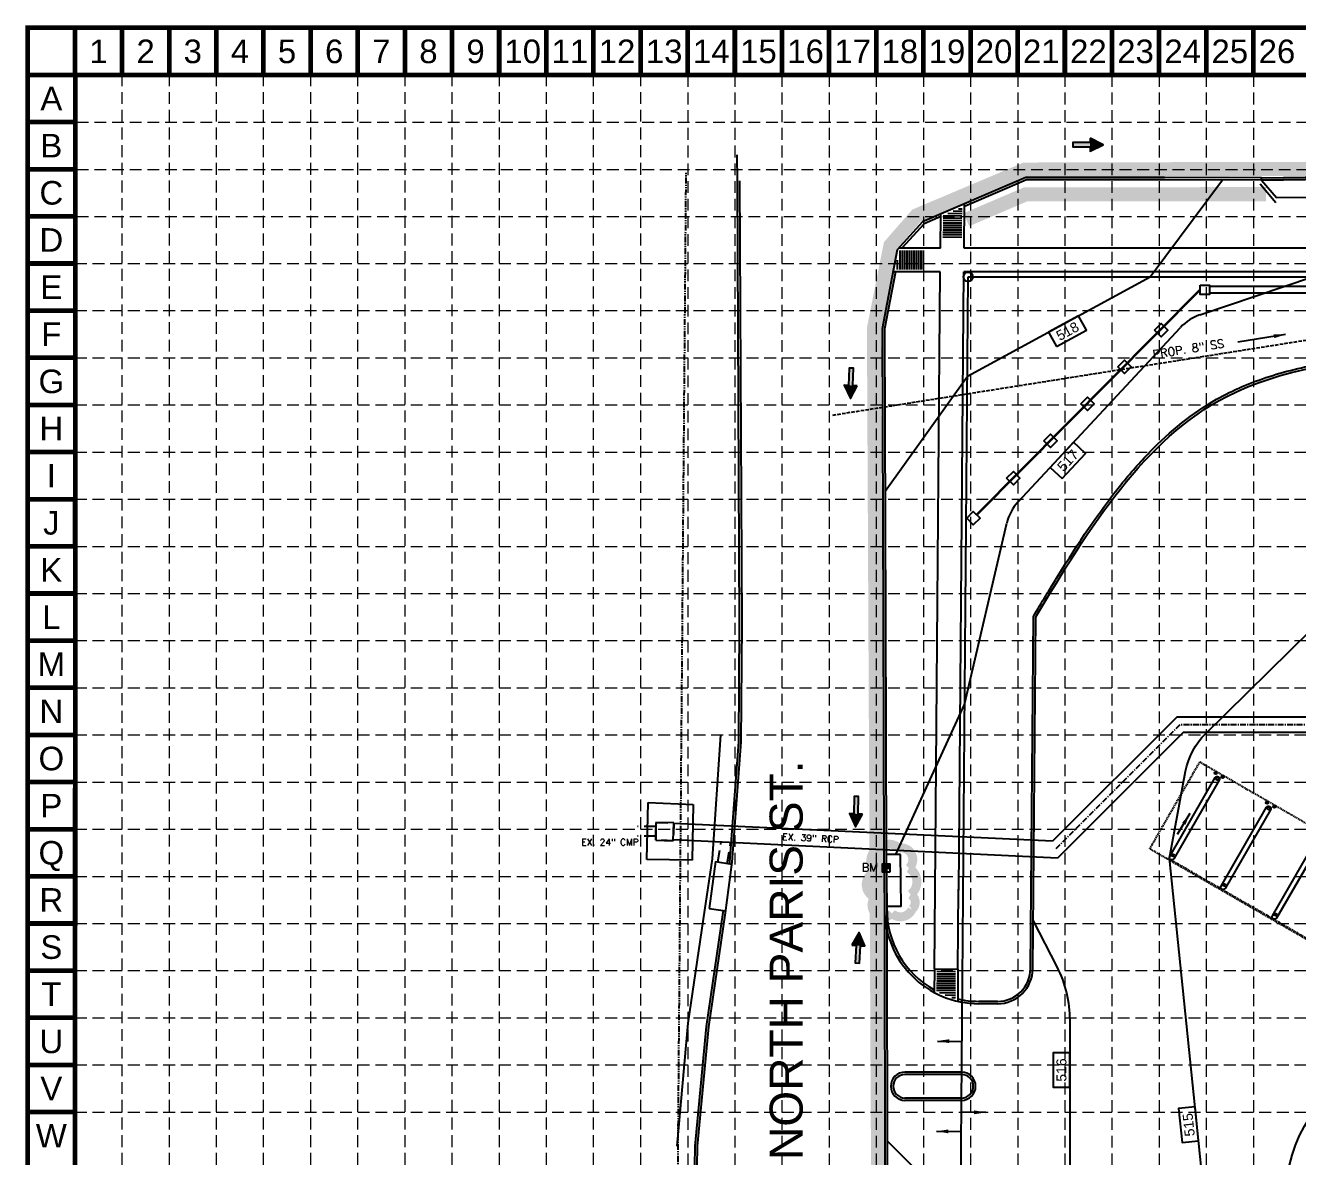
# Model space of a CAD drawing. Header units: inches. Extents: x -9366 to -8725, y -7062 to -6661.
# Drawn here: x -9366.3 to -9096.4, y -6901.1 to -6661.1 of the extents above; entities that cross this region are included whole.
import ezdxf
from ezdxf.enums import TextEntityAlignment as Align

# ---------------------------------------------------------------- set-up
doc = ezdxf.new("R2010")
doc.units = ezdxf.units.IN
doc.header["$MEASUREMENT"] = 0
for name, pattern in [('CENTER', [2, 1.25, -0.25, 0.25, -0.25]), ('DASHED', [0.75, 0.5, -0.25]), ('HIDDEN', [0.375, 0.25, -0.125]), ('MEDDASH', [1, 0.75, -0.25]), ('PHANTOM', [2.5, 1.25, -0.25, 0.25, -0.25, 0.25, -0.25])]:
    doc.linetypes.add(name, pattern=pattern)
for name, color, linetype in [('ADJOINERS', 7, 'PHANTOM'), ('ARROWS', 252, 'Continuous'), ('BASE', 7, 'Continuous'), ('BLDG', 3, 'Continuous'), ('BM', 7, 'Continuous'), ('BOLLARD', 2, 'Continuous'), ('BOUNDARY', 1, 'Continuous'), ('CANOPY', 5, 'HIDDEN'), ('DEMO', 2, 'Continuous'), ('DIVIDE', 2, 'HIDDEN'), ('EC', 7, 'DASHED'), ('ECURB', 2, 'Continuous'), ('ESTRM', 7, 'HIDDEN'), ('ESW', 2, 'Continuous'), ('FLOW', 7, 'Continuous'), ('GRID', 254, 'HIDDEN'), ('LEGEND', 7, 'Continuous'), ('LIMITS OF DISTURBANCE', 1, 'HIDDEN'), ('PCONT', 3, 'Continuous'), ('PCURB', 6, 'Continuous'), ('PSEW', 3, 'MEDDASH'), ('PSTRM', 7, 'Continuous'), ('PSTRMCL', 5, 'CENTER'), ('PSW', 7, 'Continuous'), ('PWALL', 7, 'Continuous'), ('STNAME', 1, 'Continuous')]:
    doc.layers.add(name, color=color, linetype=linetype)
doc.styles.get("Standard").update_dxf_attribs({"font": 'ARIAL.TTF'})
doc.styles.add('TEXT100', font='simplex.shx', dxfattribs={"height": 1.76})
doc.styles.add('TEXT80', font='simplex.shx', dxfattribs={"height": 1.4})
doc.dimstyles.get("Standard").update_dxf_attribs({"dimtxt": 0.18, "dimasz": 0.18, "dimexe": 0.18, "dimexo": 0.0625, "dimgap": 0.09, "dimtad": 0, "dimtih": 1, "dimtoh": 1, "dimdec": 4, "dimzin": 0, "dimdsep": 46, "dimtxsty": 'Standard', "dimcen": 0.09, "dimadec": 0, "dimazin": 0, "dimtfac": 1, "dimtdec": 4, "dimtofl": 0, "dimtmove": 0, "dimatfit": 3, "dimfxl": 0, "dimtolj": 1, "dimtzin": 0, "dimarcsym": 0})

# ---------------------------------------------------------------- blocks, each defined once
blk = doc.blocks.new('BM')
at = {"layer": 'BM'}
for p, q in [((-0.042, 0), (0.042, 0)), ((0, -0.042), (0, 0.042))]:
    blk.add_line(p, q, dxfattribs=at)
blk.add_lwpolyline([(0.042, -0.042), (0.042, 0.042), (-0.042, 0.042), (-0.042, -0.042)], close=True, dxfattribs=at)
for points in [[(-0.042, -0.042), (0, -0.042), (-0.042, 0), (0, 0)], [(0.042, 0.042), (0.042, 0), (0, 0.042), (0, 0)]]:
    blk.add_solid(points, dxfattribs=at)
blk = doc.blocks.new('arrow')
blk.add_lwpolyline([(-67, -25.4), (-59.3, -25.4), (-59.6, -56.1), (-51.9, -56.2), (-51.6, -25.5), (-44, -25.5), (-55.3, -2.4), (-67, -25.4)], close=True)
at = {"color": 254}
for points in [[(-44, -25.5), (-67, -25.4), (-55.3, -2.4), (-67, -25.4)], [(-59.6, -56.1), (-51.9, -56.2), (-59.3, -25.4), (-51.6, -25.5)]]:
    blk.add_solid(points, dxfattribs=at)

msp = doc.modelspace()

# ---------------------------------------------------------------- linework, layer by layer
at = {"layer": 'ADJOINERS'}
msp.add_line((-9228.46, -6974.66), (-9226.14, -6692.42), dxfattribs=at)
at = {"layer": 'BASE', "const_width": 1}
for points in [[(-9365.81, -7061.64), (-8725.81, -7061.64), (-8725.81, -6661.64), (-9365.81, -6661.64)], [(-9355.83, -7051.64), (-8735.78, -7051.66), (-8735.79, -6671.64), (-9355.7, -6671.63)]]:
    msp.add_lwpolyline(points, close=True, dxfattribs=at)
for points in [[(-9355.81, -6671.64), (-9355.81, -6661.64)], [(-9345.81, -6671.64), (-9345.81, -6661.64)], [(-9335.81, -6671.64), (-9335.81, -6661.64)], [(-9325.81, -6671.64), (-9325.81, -6661.64)], [(-9315.81, -6671.64), (-9315.81, -6661.64)], [(-9305.81, -6671.64), (-9305.81, -6661.64)], [(-9295.81, -6671.64), (-9295.81, -6661.64)], [(-9285.81, -6671.64), (-9285.81, -6661.64)], [(-9275.81, -6671.64), (-9275.81, -6661.64)], [(-9265.81, -6671.64), (-9265.81, -6661.64)], [(-9255.81, -6671.64), (-9255.81, -6661.64)], [(-9245.81, -6671.64), (-9245.81, -6661.64)], [(-9235.81, -6671.64), (-9235.81, -6661.64)], [(-9225.81, -6671.64), (-9225.81, -6661.64)], [(-9215.81, -6671.64), (-9215.81, -6661.64)], [(-9205.81, -6671.64), (-9205.81, -6661.64)], [(-9195.81, -6671.64), (-9195.81, -6661.64)], [(-9185.81, -6671.64), (-9185.81, -6661.64)], [(-9175.81, -6671.64), (-9175.81, -6661.64)], [(-9165.81, -6671.64), (-9165.81, -6661.64)], [(-9155.81, -6671.64), (-9155.81, -6661.64)], [(-9145.81, -6671.64), (-9145.81, -6661.64)], [(-9135.81, -6671.64), (-9135.81, -6661.64)], [(-9125.81, -6671.64), (-9125.81, -6661.64)], [(-9115.81, -6671.64), (-9115.81, -6661.64)], [(-9105.81, -6671.64), (-9105.81, -6661.64)], [(-9355.81, -6671.64), (-9365.81, -6671.64)], [(-9355.81, -6681.64), (-9365.81, -6681.64)], [(-9355.81, -6691.64), (-9365.81, -6691.64)], [(-9355.81, -6701.64), (-9365.81, -6701.64)], [(-9355.81, -6711.64), (-9365.81, -6711.64)], [(-9355.81, -6721.64), (-9365.81, -6721.64)], [(-9355.81, -6731.64), (-9365.81, -6731.64)], [(-9355.81, -6741.64), (-9365.81, -6741.64)], [(-9355.81, -6751.64), (-9365.81, -6751.64)], [(-9355.81, -6761.64), (-9365.81, -6761.64)], [(-9355.81, -6771.64), (-9355.81, -6761.64)], [(-9355.81, -6771.64), (-9365.81, -6771.64)], [(-9355.81, -6781.64), (-9365.81, -6781.64)], [(-9355.81, -6791.64), (-9365.81, -6791.64)], [(-9355.81, -6801.64), (-9365.81, -6801.64)], [(-9355.81, -6811.64), (-9365.81, -6811.64)], [(-9355.81, -6821.64), (-9365.81, -6821.64)], [(-9355.81, -6831.64), (-9365.81, -6831.64)], [(-9355.81, -6841.64), (-9365.81, -6841.64)], [(-9355.81, -6851.64), (-9365.81, -6851.64)], [(-9355.81, -6861.64), (-9365.81, -6861.64)], [(-9355.81, -6871.64), (-9365.81, -6871.64)], [(-9355.81, -6881.64), (-9365.81, -6881.64)], [(-9355.81, -6891.64), (-9365.81, -6891.64)]]:
    msp.add_lwpolyline(points, dxfattribs=at)
at = {"layer": 'BLDG', "color": 7}
for centre in [(-9113.48, -6820.95), (-9102.58, -6827.24), (-9122.86, -6837.19), (-9111.96, -6843.48), (-9101.06, -6849.77)]:
    msp.add_circle(centre, 0.25, dxfattribs=at)
at = {"layer": 'BOLLARD', "color": 250}
for centre in [(-9113.8, -6819.72), (-9112.29, -6820.59), (-9102.91, -6826.01), (-9101.39, -6826.88)]:
    msp.add_circle(centre, 0.25, dxfattribs=at)
at = {"layer": 'BOUNDARY', "color": 250}
for p, q in [((-9168.46, -6975.15), (-9166.32, -6714.48)), ((-9166.32, -6714.48), (-8933.32, -6714.48))]:
    msp.add_line(p, q, dxfattribs=at)
msp.add_circle((-9166.32, -6714.48), 1, dxfattribs=at)
at = {"layer": 'CANOPY', "color": 250}
for p, q in [((-9127.81, -6835.77), (-9117.19, -6817.37)), ((-9117.19, -6817.37), (-9049.2, -6856.62)), ((-9059.83, -6875.02), (-9127.81, -6835.77))]:
    msp.add_line(p, q, dxfattribs=at)
at = {"layer": 'DEMO', "color": 8}
msp.add_line((-9101.06, -6698.76), (-9104.37, -6694.79), dxfattribs=at)
for points in [[(-9104.12, -6693.95), (-9100.9, -6697.61), (-9072.81, -6697.57), (-9075.89, -6693.59)], [(-9183.41, -6897.81), (-9176.12, -6905.06), (-9176.06, -6919.6), (-9183.48, -6923.14)]]:
    msp.add_lwpolyline(points, dxfattribs=at)
at = {"layer": 'DIVIDE', "color": 7}
msp.add_line((-9059.44, -6875.01), (-9123.38, -6838.1), dxfattribs=at)
at = {"layer": 'EC', "color": 200, "linetype": 'Continuous', "const_width": 3}
msp.add_lwpolyline([(-9103.16, -6696.94), (-9154.11, -6696.96), (-9166.69, -6702.35)], dxfattribs=at)
at = {"layer": 'ECURB', "color": 7}
for p, q in [((-9215.38, -6688.62), (-9215.34, -6694.12)), ((-9215.34, -6694.12), (-9214.86, -6788.14)), ((-9214.84, -6694.12), (-9214.36, -6788.14)), ((-9154.05, -6693.4), (-9175.97, -6702.79)), ((-9153.94, -6693.9), (-9167.11, -6699.54)), ((-9124.65, -6693.38), (-9154.05, -6693.4)), ((-9124.65, -6693.88), (-9153.94, -6693.9)), ((-9104.12, -6693.45), (-9124.65, -6693.38)), ((-9104.12, -6693.95), (-9124.65, -6693.88)), ((-9104.12, -6693.95), (-9104.11, -6693.45)), ((-9104.11, -6693.45), (-9104.12, -6693.45)), ((-9075.89, -6693.59), (-9104.12, -6693.95)), ((-9175.97, -6702.79), (-9181.36, -6708.73)), ((-9175.67, -6703.21), (-9180.38, -6708.39)), ((-9172.13, -6701.69), (-9175.67, -6703.21)), ((-9181.36, -6708.73), (-9184.57, -6725.47)), ((-9181.74, -6713.39), (-9184.07, -6725.52)), ((-9184.57, -6725.47), (-9184.33, -6786.8)), ((-9184.07, -6725.52), (-9183.83, -6786.8)), ((-9184.33, -6786.8), (-9184.19, -6837.01)), ((-9183.83, -6786.8), (-9183.69, -6837.01)), ((-9214.86, -6788.14), (-9215.01, -6813.08)), ((-9214.36, -6788.14), (-9214.51, -6813.1)), ((-9215.01, -6813.08), (-9216.92, -6838.58)), ((-9214.51, -6813.1), (-9216.42, -6838.64)), ((-9184.19, -6837.01), (-9184.05, -6847.89)), ((-9216.92, -6838.58), (-9216.96, -6838.95)), ((-9218.28, -6848.87), (-9218.34, -6849.33)), ((-9184.05, -6847.89), (-9184.05, -6859.81)), ((-9183.55, -6847.89), (-9183.55, -6859.81)), ((-9218.34, -6849.33), (-9221.93, -6873.51)), ((-9217.85, -6849.4), (-9221.43, -6873.57)), ((-9184.05, -6859.81), (-9183.99, -6897.06)), ((-9183.55, -6859.81), (-9183.49, -6897.04)), ((-9221.93, -6873.51), (-9224.31, -6898.85)), ((-9221.43, -6873.57), (-9223.81, -6898.88)), ((-9183.99, -6897.06), (-9184.01, -6897.83)), ((-9184.01, -6897.83), (-9183.98, -6923.14)), ((-9183.49, -6897.04), (-9183.51, -6897.81)), ((-9183.51, -6897.81), (-9183.48, -6923.14)), ((-9224.31, -6898.85), (-9225.49, -6966.09)), ((-9223.81, -6898.88), (-9224.99, -6966.09))]:
    msp.add_line(p, q, dxfattribs=at)
at = {"layer": 'ECURB', "color": 5}
for p, q in [((-9234.46, -6838.09), (-9234.22, -6825.99)), ((-9234.22, -6825.99), (-9224.64, -6826.37)), ((-9224.64, -6826.37), (-9224.9, -6838.2)), ((-9232.56, -6830.23), (-9232.6, -6833.95)), ((-9228.75, -6830.28), (-9232.56, -6830.23)), ((-9228.87, -6834.07), (-9228.75, -6830.28)), ((-9232.6, -6833.95), (-9228.87, -6834.07)), ((-9224.9, -6838.2), (-9234.46, -6838.09)), ((-9224.9, -6838.2), (-9224.9, -6838.2)), ((-9180.69, -6837.01), (-9183.69, -6837.01)), ((-9183.69, -6837.01), (-9183.55, -6847.89)), ((-9180.56, -6848.01), (-9180.69, -6837.01)), ((-9219.93, -6838.51), (-9221.25, -6848.43)), ((-9219.93, -6838.51), (-9216.47, -6839.03)), ((-9216.42, -6838.64), (-9217.85, -6849.4)), ((-9221.25, -6848.43), (-9217.78, -6848.95)), ((-9180.56, -6848.01), (-9183.56, -6848.02))]:
    msp.add_line(p, q, dxfattribs=at)
at = {"layer": 'ESTRM', "color": 5, "ltscale": 10}
for p, q in [((-9232.58, -6831.09), (-9236.49, -6831.09)), ((-9232.58, -6833.09), (-9236.49, -6833.09)), ((-9219.43, -6838.58), (-9218.71, -6834.28)), ((-9217.46, -6838.88), (-9216.74, -6834.61))]:
    msp.add_line(p, q, dxfattribs=at)
at = {"layer": 'ESTRM', "color": 5, "linetype": 'Continuous', "ltscale": 10}
for p, q in [((-9148.4, -6834.2), (-9228.73, -6830.42)), ((-9147.36, -6837.75), (-9228.89, -6833.92))]:
    msp.add_line(p, q, dxfattribs=at)
at = {"layer": 'ESTRM', "color": 5, "ltscale": 10}
msp.add_lwpolyline([(-9232.56, -6830.23), (-9228.75, -6830.28), (-9228.87, -6834.07), (-9232.6, -6833.95), (-9232.56, -6830.23)], dxfattribs=at)
at = {"layer": 'ESW', "color": 5}
msp.add_lwpolyline([(-9218.87, -6811.64), (-9220.6, -6837.9), (-9222.26, -6848.78), (-9225.8, -6872.78), (-9228.13, -6898.86)], dxfattribs=at)
at = {"layer": 'GRID', "color": 252, "linetype": 'HIDDEN', "lineweight": 0, "ltscale": 10}
for p, q in [((-9345.84, -6671.55), (-9345.84, -7021.69)), ((-9335.84, -6671.55), (-9335.84, -7021.69)), ((-9325.84, -6671.55), (-9325.84, -7021.69)), ((-9315.84, -6671.55), (-9315.84, -7021.69)), ((-9305.84, -6671.55), (-9305.84, -7021.69)), ((-9295.84, -6671.55), (-9295.84, -7021.69)), ((-9285.84, -6671.55), (-9285.84, -7021.69)), ((-9275.84, -6671.55), (-9275.84, -7021.69)), ((-9265.84, -6671.55), (-9265.84, -7021.69)), ((-9255.84, -6671.55), (-9255.84, -7021.69)), ((-9245.84, -6671.55), (-9245.84, -7021.69)), ((-9235.84, -6671.55), (-9235.84, -7021.69)), ((-9225.81, -6671.64), (-9225.81, -7021.69)), ((-9215.81, -6671.64), (-9215.81, -7021.69)), ((-9205.81, -6671.64), (-9205.81, -7021.69)), ((-9195.81, -6671.64), (-9195.81, -7021.69)), ((-9185.81, -6671.64), (-9185.81, -7021.69)), ((-9175.81, -6671.64), (-9175.81, -7021.69)), ((-9165.81, -6671.64), (-9165.81, -7021.69)), ((-9155.81, -6671.64), (-9155.81, -7021.69)), ((-9145.81, -6671.64), (-9145.81, -7021.69)), ((-9135.81, -6671.64), (-9135.81, -7021.69)), ((-9125.81, -6671.64), (-9125.81, -7021.69)), ((-9115.81, -6671.64), (-9115.81, -7021.69)), ((-9105.81, -6671.64), (-9105.81, -7021.69)), ((-9355.44, -6681.67), (-8735.44, -6681.67)), ((-9355.44, -6691.67), (-8735.44, -6691.67)), ((-9355.44, -6701.67), (-8735.44, -6701.67)), ((-9355.81, -6711.64), (-8735.81, -6711.64)), ((-9355.81, -6721.64), (-8735.81, -6721.64)), ((-9355.81, -6731.64), (-8735.81, -6731.64)), ((-9355.81, -6741.64), (-8735.81, -6741.64)), ((-9355.81, -6751.64), (-8735.81, -6751.64)), ((-9355.81, -6761.64), (-8735.81, -6761.64)), ((-9355.81, -6771.64), (-8735.81, -6771.64)), ((-9355.81, -6781.64), (-8735.81, -6781.64)), ((-9355.81, -6791.64), (-8735.81, -6791.64)), ((-9355.81, -6801.64), (-8735.81, -6801.64)), ((-9355.81, -6811.64), (-8735.81, -6811.64)), ((-9355.81, -6821.64), (-8735.81, -6821.64)), ((-9355.81, -6831.64), (-8735.81, -6831.64)), ((-9355.81, -6841.64), (-8735.81, -6841.64)), ((-9355.81, -6851.64), (-8735.81, -6851.64)), ((-9355.81, -6861.64), (-8735.81, -6861.64)), ((-9355.81, -6871.64), (-8735.81, -6871.64)), ((-9355.81, -6881.64), (-8735.81, -6881.64)), ((-9355.81, -6891.64), (-8735.81, -6891.64))]:
    msp.add_line(p, q, dxfattribs=at)
at = {"layer": 'LEGEND', "color": 170, "ltscale": 100, "const_width": 1.9}
msp.add_lwpolyline([(-9178.87, -6839.91, 0.520567), (-9178.87, -6839.91, 0.765195), (-9181.05, -6835.64, 0.417879), (-9184.94, -6835.63, 0.6649), (-9185.65, -6840.54, 0.744833), (-9186.08, -6846.07, 0.975642), (-9182.5, -6849.49, 0.520567), (-9178.22, -6848.61, 0.520567), (-9178.53, -6845.47, 0.540264), (-9178.87, -6839.91)], format="xyb", close=True, dxfattribs=at)
at = {"layer": 'LIMITS OF DISTURBANCE', "ltscale": 50, "const_width": 3}
msp.add_lwpolyline([(-8927.02, -6987.04), (-8914.18, -6832.27), (-8931.7, -6832.45), (-8931.74, -6706.07), (-8815.35, -6714.92), (-8815.91, -6705.73), (-8820.91, -6700.85), (-8827.49, -6699.04), (-8976.52, -6691.21), (-9065.91, -6691.5), (-9154.25, -6691.72), (-9177.27, -6701.45), (-9182.79, -6707.79), (-9186.29, -6725.4), (-9185.13, -6963.57, 0.254888), (-9174.03, -6983.7), (-9170.71, -6985.15), (-9110.92, -6987.06), (-8929.04, -6987)], format="xyb", close=True, dxfattribs=at)
at = {"layer": 'PCONT', "color": 35}
for p, q in [((-9117.14, -6722.53), (-9093.28, -6714.48)), ((-9155.7, -6762.16), (-9121.26, -6725.19)), ((-9167.06, -6805.21), (-9158.12, -6766.72)), ((-9181.69, -6836.98), (-9167.06, -6805.21))]:
    msp.add_line(p, q, dxfattribs=at)
msp.add_lwpolyline([(-9183.94, -6759.9), (-9166.44, -6735.53), (-9127.71, -6714.48), (-9112.39, -6693.92)], dxfattribs=at)
for points in [[(-9147.58, -6729.26), (-9141.21, -6725.8), (-9142.88, -6722.72), (-9149.25, -6726.19)], [(-9146.36, -6757.26), (-9141.41, -6751.96), (-9143.98, -6749.57), (-9148.92, -6754.88)], [(-9144.78, -6886.35), (-9144.78, -6879.1), (-9148.28, -6879.1), (-9148.28, -6886.35)], [(-9117.43, -6897.76), (-9118.17, -6890.55), (-9121.66, -6890.9), (-9120.91, -6898.12)]]:
    msp.add_lwpolyline(points, close=True, dxfattribs=at)
for points in [[(-9113.47, -6936.14), (-9123.61, -6837.79), (-9120.18, -6819.33, -0.15359), (-9115.96, -6811.38), (-9030.85, -6727.61)], [(-9152.52, -6851.08), (-9147.53, -6860.8, -0.119037), (-9144.78, -6872.21), (-9144.78, -6903.65)], [(-9069.97, -6961.26), (-9093.7, -6926.16, -0.305133), (-9093.77, -6892.66), (-9075.79, -6865.81), (-9074.52, -6855.14)]]:
    msp.add_lwpolyline(points, format="xyb", dxfattribs=at)
for centre, start, end in [((-9113.95, -6732), 108.6301, 137.0353), ((-9148.38, -6768.98), 137.0353, 166.9261)]:
    msp.add_arc(centre, 10, start, end, dxfattribs=at)
at = {"layer": 'PCURB', "color": 7}
for p, q in [((-9104.12, -6693.45), (-9075.9, -6693.09)), ((-9104.11, -6693.95), (-9075.89, -6693.59)), ((-9153.1, -6861.21), (-9152.47, -6786.48)), ((-9152.6, -6861.22), (-9151.97, -6786.62)), ((-9160.1, -6868.15), (-9164.06, -6868.15)), ((-9160.1, -6868.65), (-9164.06, -6868.65)), ((-9167.73, -6883.15), (-9179.73, -6883.15)), ((-9167.73, -6883.65), (-9179.73, -6883.65)), ((-9167.73, -6888.65), (-9179.73, -6888.65)), ((-9167.73, -6889.15), (-9179.73, -6889.15))]:
    msp.add_line(p, q, dxfattribs=at)
for points in [[(-9123.56, -6837.41), (-9113.91, -6820.7, -0.414214), (-9113.23, -6820.52, -0.414214), (-9113.05, -6821.2), (-9122.7, -6837.91, -0.414214), (-9123.38, -6838.1, -0.414214)], [(-9112.67, -6843.71), (-9103.02, -6826.99, -0.414214), (-9102.33, -6826.81, -0.414214), (-9102.15, -6827.49), (-9111.8, -6844.21, -0.414214), (-9112.48, -6844.39, -0.414214)], [(-9101.77, -6850), (-9092.12, -6833.29, -0.414214), (-9091.44, -6833.1, -0.414214), (-9091.25, -6833.79), (-9100.9, -6850.5, -0.414214), (-9101.58, -6850.68, -0.414214)]]:
    msp.add_lwpolyline(points, format="xyb", close=True, dxfattribs=at)
for centre, radius, start, end in [((-9164.06, -6848.65), 20, 179.2371, 270), ((-9164.06, -6848.65), 19.5, 179.2371, 241.0093), ((-9160.1, -6861.15), 7, 270, 359.5102), ((-9160.1, -6861.15), 7.5, 270, 359.5102), ((-9164.06, -6848.65), 19.5, 256.7599, 270), ((-9179.73, -6886.15), 3, 90, 270), ((-9179.73, -6886.15), 2.5, 90, 270), ((-9167.73, -6886.15), 3, 270, 90), ((-9167.73, -6886.15), 2.5, 270, 90)]:
    msp.add_arc(centre, radius, start, end, dxfattribs=at)
for points, knots in [([(-9152.47, -6786.48), (-9150.73, -6783.58), (-9148.99, -6780.69), (-9143.02, -6771.04), (-9138.68, -6764.47), (-9131.93, -6756.11), (-9129.89, -6753.77), (-9123.46, -6747.19), (-9118.8, -6743.39), (-9111.86, -6739.44), (-9110.05, -6738.55), (-9106.31, -6736.95), (-9104.39, -6736.24), (-9098.49, -6734.34), (-9094.38, -6733.38), (-9084.37, -6731.5), (-9078.37, -6730.74), (-9072.38, -6729.99)], [1.776673, 1.776673, 1.776673, 1.776673, 11.221392, 11.221392, 33.664175, 33.664175, 42.981302, 42.981302, 61.615556, 61.615556, 67.905889, 67.905889, 74.196222, 74.196222, 86.776888, 86.776888, 104.143515, 104.143515, 104.143515, 104.143515]), ([(-9151.97, -6786.62), (-9140.56, -6767.59), (-9121.46, -6736.69), (-9086.19, -6732.23), (-9072.31, -6730.48)], [1.903397, 1.903397, 1.903397, 1.903397, 63.912115, 104.143515, 104.143515, 104.143515, 104.143515])]:
    msp.add_open_spline(points, degree=3, knots=knots, dxfattribs=at)
at = {"layer": 'PSEW', "color": 40}
msp.add_line((-9195.03, -6743.79), (-8948.36, -6704.72), dxfattribs=at)
at = {"layer": 'PSTRM', "color": 5}
for points in [[(-8925.33, -6854.9), (-8956.82, -6851.76), (-9000.72, -6807.86), (-9122.06, -6807.86), (-9148.4, -6834.2)], [(-8925.59, -6858.14), (-8958.29, -6854.88), (-9002.06, -6811.11), (-9120.72, -6811.11), (-9147.36, -6837.75)]]:
    msp.add_lwpolyline(points, dxfattribs=at)
at = {"layer": 'PSTRMCL'}
for p, q in [((-9121.39, -6809.48), (-9147.88, -6835.98)), ((-9001.39, -6809.48), (-9121.39, -6809.48))]:
    msp.add_line(p, q, dxfattribs=at)
at = {"layer": 'PSW', "color": 7}
for p, q in [((-9167.62, -6700.59), (-9169.51, -6700.57)), ((-9167.61, -6700.09), (-9168.37, -6700.08)), ((-9167.18, -6708.39), (-9167.11, -6699)), ((-9172.18, -6708.39), (-9172.12, -6701.15)), ((-9167.64, -6703.09), (-9171.64, -6703.05)), ((-9167.63, -6701.59), (-9171.63, -6701.55)), ((-9167.63, -6702.09), (-9171.63, -6702.05)), ((-9167.63, -6702.59), (-9171.63, -6702.55)), ((-9167.62, -6701.09), (-9170.66, -6701.06)), ((-9167.66, -6705.09), (-9171.66, -6705.05)), ((-9167.66, -6705.59), (-9171.66, -6705.55)), ((-9167.66, -6706.09), (-9171.66, -6706.05)), ((-9167.65, -6704.09), (-9171.65, -6704.05)), ((-9167.65, -6704.59), (-9171.65, -6704.55)), ((-9167.64, -6703.59), (-9171.64, -6703.55)), ((-9172.18, -6708.39), (-9181.05, -6708.39)), ((-9180.77, -6712.89), (-9180.77, -6708.89)), ((-9180.27, -6712.89), (-9180.27, -6708.89)), ((-9179.77, -6712.89), (-9179.77, -6708.89)), ((-9179.27, -6712.89), (-9179.27, -6708.89)), ((-9178.77, -6712.89), (-9178.77, -6708.89)), ((-9178.27, -6712.89), (-9178.27, -6708.89)), ((-9177.77, -6712.89), (-9177.77, -6708.89)), ((-9177.27, -6712.89), (-9177.27, -6708.89)), ((-9176.77, -6712.89), (-9176.77, -6708.89)), ((-9176.27, -6712.89), (-9176.27, -6708.89)), ((-9175.77, -6712.89), (-9175.77, -6708.89)), ((-9035.18, -6708.39), (-9167.18, -6708.39)), ((-9181.27, -6712.89), (-9181.27, -6710.94)), ((-9172.22, -6713.39), (-9182.25, -6713.39)), ((-9173.31, -6844.49), (-9172.22, -6713.39)), ((-9168.31, -6844.53), (-9167.22, -6713.39)), ((-9035.18, -6713.39), (-9167.22, -6713.39)), ((-9173.48, -6861.27), (-9173.34, -6844.34)), ((-9168.48, -6861.31), (-9168.34, -6844.38)), ((-9173.48, -6861.27), (-9173.52, -6866.27)), ((-9173.48, -6861.27), (-9168.48, -6861.31)), ((-9172.98, -6861.78), (-9168.98, -6861.81)), ((-9172.98, -6862.28), (-9168.98, -6862.31)), ((-9168.48, -6861.31), (-9168.53, -6868.14)), ((-9173.01, -6865.28), (-9169.01, -6865.31)), ((-9173, -6864.28), (-9169, -6864.31)), ((-9173, -6864.78), (-9169, -6864.81)), ((-9172.99, -6862.78), (-9168.99, -6862.81)), ((-9172.99, -6863.28), (-9168.99, -6863.31)), ((-9172.99, -6863.78), (-9168.99, -6863.81)), ((-9173.01, -6865.78), (-9169.01, -6865.81)), ((-9172.39, -6866.28), (-9169.01, -6866.31)), ((-9171.22, -6866.79), (-9169.02, -6866.81)), ((-9169.75, -6867.3), (-9169.02, -6867.31))]:
    msp.add_line(p, q, dxfattribs=at)
at = {"layer": 'PWALL'}
for points in [[(-9117.13, -6716.21), (-9115.13, -6716.21), (-9115.13, -6718.21), (-9117.13, -6718.21)], [(-9043.36, -6716.54), (-9115.13, -6716.54), (-9115.13, -6717.87), (-9043.36, -6717.87)], [(-9164.46, -6765), (-9117.08, -6717.27), (-9117.19, -6717.15), (-9164.57, -6764.88)], [(-9126.79, -6725.81), (-9125.38, -6724.39), (-9123.96, -6725.81), (-9125.38, -6727.22)], [(-9134.54, -6733.56), (-9133.13, -6732.14), (-9131.71, -6733.56), (-9133.13, -6734.97)], [(-9142.39, -6741.4), (-9140.97, -6739.99), (-9139.56, -6741.4), (-9140.97, -6742.82)], [(-9150.23, -6749.25), (-9148.82, -6747.84), (-9147.41, -6749.25), (-9148.82, -6750.66)], [(-9158.15, -6757.16), (-9156.73, -6755.75), (-9155.32, -6757.16), (-9156.73, -6758.58)], [(-9166.63, -6765.65), (-9165.22, -6764.23), (-9163.8, -6765.65), (-9165.22, -6767.06)]]:
    msp.add_lwpolyline(points, close=True, dxfattribs=at)

# ---------------------------------------------------------------- block references
at = {"layer": 'ARROWS', "zscale": 0.12}
for p, xscale, yscale, rotation in [((-9137.38, -6693.11), 0.1200000000008004, 0.1199999999998909, 270), ((-9197.95, -6740.4), 0.120000000001225, 0.1199999999996635, 178.5742367673466), ((-9196.87, -6831.26), 0.120000000001225, 0.1199999999996636, 178.5742367673466), ((-9182.8, -6853.6), 0.120000000000007, 0.1200000000000045, 357.2728350896664)]:
    msp.add_blockref('arrow', p, dxfattribs=dict(at, xscale=xscale, yscale=yscale, rotation=rotation))
at = {"layer": 'BM', "xscale": 20, "yscale": 20, "zscale": 20}
msp.add_blockref('BM', (-9183.7, -6839.87), dxfattribs=at)

# ---------------------------------------------------------------- texts
at = {"layer": 'BASE'}
for s, p in [('1', (-9350.81, -6666.64)), ('2', (-9340.81, -6666.64)), ('3', (-9330.81, -6666.64)), ('4', (-9320.81, -6666.64)), ('5', (-9310.81, -6666.64)), ('6', (-9300.81, -6666.64)), ('7', (-9290.81, -6666.64)), ('8', (-9280.81, -6666.64)), ('9', (-9270.81, -6666.64)), ('10', (-9260.81, -6666.64)), ('11', (-9250.81, -6666.64)), ('12', (-9240.81, -6666.64)), ('13', (-9230.81, -6666.64)), ('14', (-9220.81, -6666.64)), ('15', (-9210.81, -6666.64)), ('16', (-9200.81, -6666.64)), ('17', (-9190.81, -6666.64)), ('18', (-9180.81, -6666.64)), ('19', (-9170.81, -6666.64)), ('20', (-9160.81, -6666.64)), ('21', (-9150.81, -6666.64)), ('22', (-9140.81, -6666.64)), ('23', (-9130.81, -6666.64)), ('24', (-9120.81, -6666.64)), ('25', (-9110.81, -6666.64)), ('26', (-9100.81, -6666.64)), ('A', (-9360.81, -6676.64)), ('B', (-9360.81, -6686.64)), ('C', (-9360.81, -6696.64)), ('D', (-9360.81, -6706.64)), ('E', (-9360.81, -6716.64)), ('F', (-9360.81, -6726.64)), ('G', (-9360.81, -6736.64)), ('H', (-9360.81, -6746.64)), ('I', (-9360.81, -6756.64)), ('J', (-9360.81, -6766.64)), ('K', (-9360.81, -6776.64)), ('L', (-9360.81, -6786.64)), ('M', (-9360.81, -6796.64)), ('N', (-9360.81, -6806.64)), ('O', (-9360.81, -6816.64)), ('P', (-9360.81, -6826.64)), ('Q', (-9360.81, -6836.64)), ('R', (-9360.81, -6846.64)), ('S', (-9360.81, -6856.64)), ('T', (-9360.81, -6866.64)), ('U', (-9360.81, -6876.64)), ('V', (-9360.81, -6886.64)), ('W', (-9360.81, -6896.64))]:
    msp.add_text(s, height=5, dxfattribs=at).set_placement(p, align=Align.MIDDLE_CENTER)
at = {"layer": 'BM', "style": 'TEXT100'}
msp.add_text('BM', height=1.76, rotation=359.8983, dxfattribs=at).set_placement((-9188.89, -6840.62))
at = {"layer": 'ESTRM', "color": 5, "ltscale": 10, "style": 'TEXT80'}
msp.add_text('EX. 39" RCP', height=1.4, rotation=357, dxfattribs=at).set_placement((-9205.77, -6833.9))
msp.add_text('EX. 24" CMP', height=1.4, dxfattribs=at).set_placement((-9248.38, -6835.07))
at = {"layer": 'PCONT', "color": 35}
for s, rotation, p in [('518', 28.519, (-9145.23, -6725.99)), ('517', 47.0353, (-9145.17, -6753.42)), ('516', 90, (-9146.53, -6882.72)), ('515', 95.8865, (-9119.54, -6894.33))]:
    msp.add_text(s, height=2.12, rotation=rotation, dxfattribs=at).set_placement(p, align=Align.MIDDLE_CENTER)
at = {"layer": 'PSEW', "color": 40, "linetype": 'Continuous', "style": 'TEXT100'}
msp.add_text('PROP. 8" SS', height=1.76, rotation=9, dxfattribs=at).set_placement((-9119.46, -6730.62), align=Align.CENTER)
at = {"layer": 'STNAME', "color": 7}
msp.add_text('NORTH PARIS ST.', height=7, rotation=90, dxfattribs=at).set_placement((-9201.43, -6859.43), align=Align.CENTER)

# ---------------------------------------------------------------- leaders
at = {"layer": 'FLOW'}
for points in [[(-9119.28, -6828.32), (-9121.95, -6832.78)], [(-9172.84, -6876.56), (-9167.65, -6876.64)], [(-9162.58, -6891.72), (-9167.77, -6891.64)], [(-9173, -6895.7), (-9167.81, -6895.78)]]:
    msp.add_leader(points, dimstyle='Standard', override={"dimasz": 2.5, "dimgap": 0.6, "dimtad": 1, "dimtih": 0, "dimtoh": 0, "dimdec": 1, "dimpost": "'", "dimtxsty": 'TEXT100', "dimcen": 0}, dxfattribs=at)
at = {"layer": 'PSEW', "color": 40, "linetype": 'Continuous'}
msp.add_leader([(-9098.97, -6726.68), (-9109.11, -6728.33)], dimstyle='Standard', override={"dimasz": 2.5, "dimgap": 0.5, "dimtad": 1, "dimtih": 0, "dimtoh": 0, "dimdec": 1, "dimpost": "'", "dimtxsty": 'TEXT100', "dimcen": 0, "dimtdec": 0}, dxfattribs=at)

doc.saveas('drawing.dxf')
